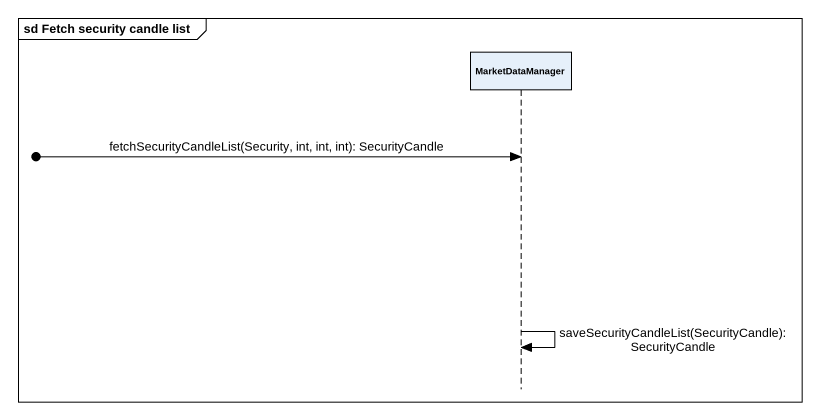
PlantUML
@startuml
mainframe sd Fetch security candle list
hide footbox
participant MarketDataManager

[o-> MarketDataManager : fetchSecurityCandleList(Security, int, int, int): SecurityCandle
MarketDataManager -> MarketDataManager : saveSecurityCandleList(SecurityCandle): SecurityCandle
@enduml
